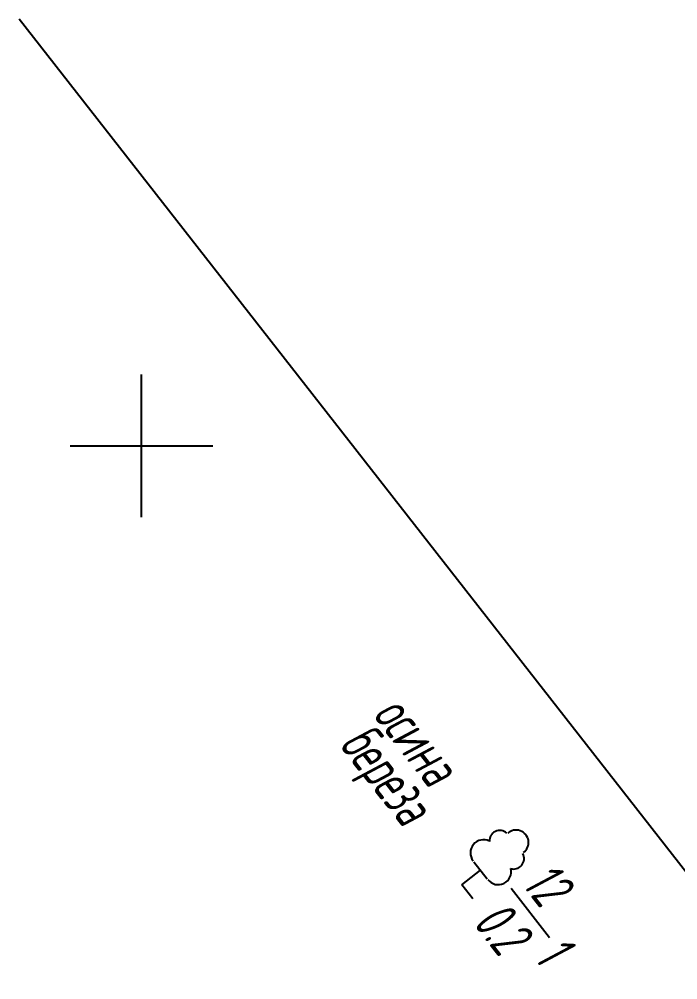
# Model space of a CAD drawing. Header units: millimetres. Extents: x -1799 to 6962, y -1020 to 4121.
# Drawn here: x 2384.1 to 2439.4, y 2233.8 to 2314.5 of the extents above; entities that cross this region are included whole.
import ezdxf

# ---------------------------------------------------------------- set-up
doc = ezdxf.new("R2010")
doc.units = ezdxf.units.MM
doc.linetypes.add('CONTI', pattern=[0])
for name, color, linetype in [('NAD_MDEFAULT', 7, 'CONTI'), ('SETKR', 2, 'CONTI'), ('USLZNDEFAULT', 7, 'CONTI')]:
    doc.layers.add(name, color=color, linetype=linetype)
doc.styles.add('eskd', font='spds.shx', dxfattribs={"width": 1.2, "oblique": 15})

# ---------------------------------------------------------------- blocks, each defined once
blk = doc.blocks.new('BL_333')
at = {"color": 0}
for p, q in [((0, -6), (0, 6)), ((-6, 0), (6, 0))]:
    blk.add_line(p, q, dxfattribs=at)
blk = doc.blocks.new('BL_104')
at = {"color": 0}
for p, q in [((-0.9, 2), (0.9, 2)), ((0, 0), (0, 2)), ((1.5, 0), (0, 0))]:
    blk.add_line(p, q, dxfattribs=at)
for centre, radius, start, end in [((0, 5.8), 1.04, 358, 185), ((-0.94, 4.8), 0.88, 100, 235), ((0.94, 4.8), 0.88, 305, 80), ((-1, 3.1), 1.1, 115, 270), ((1, 3.1), 1.1, 270, 65)]:
    blk.add_arc(centre, radius, start, end, dxfattribs=at)

msp = doc.modelspace()

# ---------------------------------------------------------------- linework, layer by layer
at = {"linetype": 'Continuous'}
msp.add_line((2543.217, 2110.805), (2384.08, 2314.492), dxfattribs=at)
at = {"layer": 'NAD_MDEFAULT', "color": 0}
msp.add_line((2425.408, 2241.454), (2428.644, 2237.32), dxfattribs=at)

# ---------------------------------------------------------------- block references
at = {"layer": 'SETKR', "color": 82}
msp.add_blockref('BL_333', (2394.352, 2278.639), dxfattribs=at)
at = {"layer": 'USLZNDEFAULT', "color": 7, "rotation": 307.9999999999999}
msp.add_blockref('BL_104', (2421.256, 2241.734), dxfattribs=at)

# ---------------------------------------------------------------- texts
at = {"layer": 'NAD_MDEFAULT', "color": 7, "style": 'eskd', "oblique": 10, "width": 0.8}
for s, p in [('осина', (2413.684, 2256.011)), (' береза', (2409.977, 2254.644)), (' 12', (2425.364, 2242.911)), (' 0.2', (2421.229, 2239.675)), (' 1', (2426.371, 2236.727))]:
    msp.add_text(s, height=3.5, rotation=308.05212, dxfattribs=at).set_placement(p)

doc.saveas('drawing.dxf')
